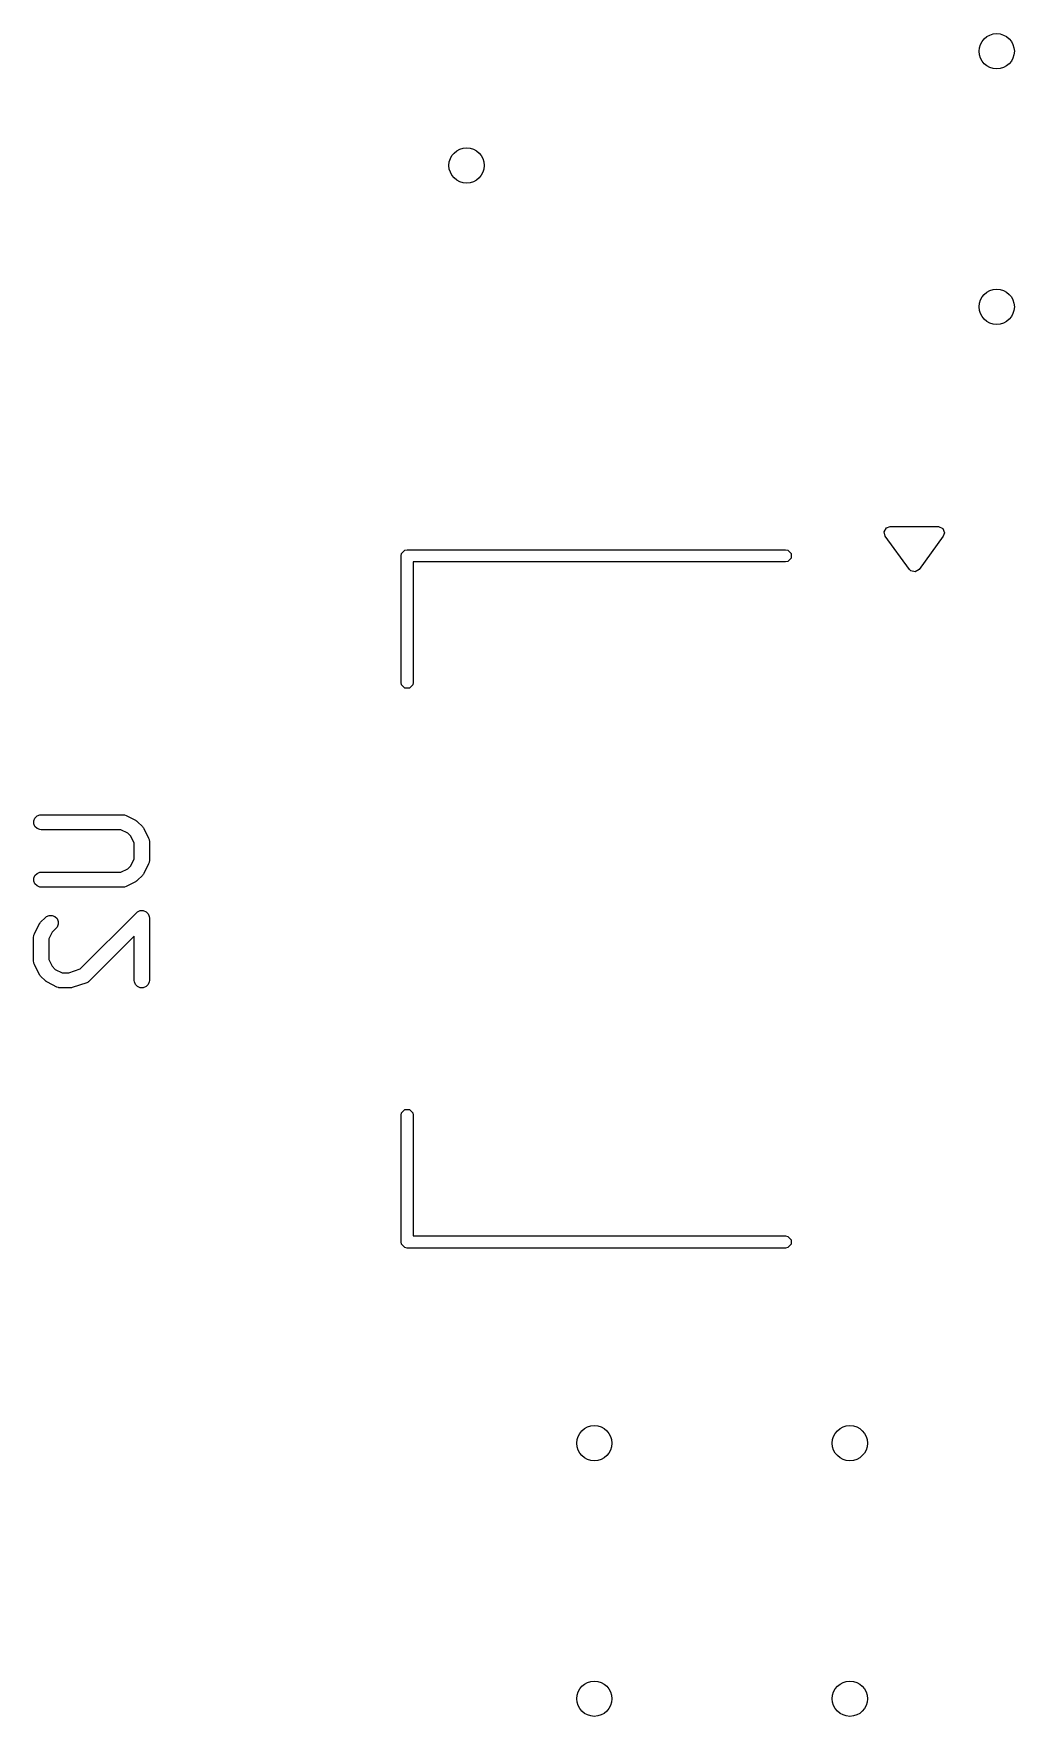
# Model space of a CAD drawing. Extents: x 0.03 to 1.98, y 0.07 to 3.6.
# Drawn here: x 0.031 to 0.414, y 2.793 to 3.452 of the extents above; entities that cross this region are included whole.
import ezdxf

# ---------------------------------------------------------------- set-up
doc = ezdxf.new("R2010")
doc.units = 0
doc.header["$MEASUREMENT"] = 0
doc.layers.add('BLACK', color=7, linetype='CONTINUOUS')

msp = doc.modelspace()

# ---------------------------------------------------------------- linework, layer by layer
at = {"layer": 'BLACK', "linetype": 'CONTINUOUS'}
for p, q in [((0.36341, 3.25667), (0.36436, 3.25821)), ((0.36384, 3.25491), (0.36341, 3.25667)), ((0.37329, 3.24192), (0.36384, 3.25491)), ((0.36436, 3.25821), (0.36575, 3.25866)), ((0.36575, 3.25866), (0.38465, 3.25866)), ((0.38656, 3.25491), (0.37711, 3.24192)), ((0.38465, 3.25866), (0.38632, 3.25797)), ((0.38632, 3.25797), (0.38701, 3.2563)), ((0.38701, 3.2563), (0.38656, 3.25491)), ((0.17441, 3.24724), (0.17459, 3.24815)), ((0.17441, 3.19764), (0.17441, 3.24724)), ((0.17459, 3.24815), (0.17587, 3.24943)), ((0.17587, 3.24943), (0.17677, 3.24961)), ((0.17677, 3.24961), (0.3248, 3.24961)), ((0.3248, 3.24961), (0.32571, 3.24943)), ((0.32571, 3.24943), (0.32699, 3.24815)), ((0.32699, 3.24634), (0.32571, 3.24506)), ((0.32699, 3.24815), (0.32699, 3.24634)), ((0.3248, 3.24488), (0.17913, 3.24488)), ((0.17913, 3.24488), (0.17913, 3.19764)), ((0.32571, 3.24506), (0.3248, 3.24488)), ((0.37381, 3.2414), (0.37329, 3.24192)), ((0.37557, 3.24097), (0.37381, 3.2414)), ((0.37711, 3.24192), (0.37557, 3.24097)), ((0.17459, 3.19673), (0.17441, 3.19764)), ((0.17587, 3.19546), (0.17459, 3.19673)), ((0.17768, 3.19546), (0.17587, 3.19546)), ((0.17895, 3.19673), (0.17768, 3.19546)), ((0.17913, 3.19764), (0.17895, 3.19673)), ((0.03064, 3.14356), (0.03108, 3.14463)), ((0.03064, 3.14241), (0.03064, 3.14356)), ((0.03108, 3.14135), (0.03064, 3.14241)), ((0.03108, 3.14463), (0.0319, 3.14544)), ((0.0319, 3.14053), (0.03108, 3.14135)), ((0.0319, 3.14544), (0.03296, 3.14588)), ((0.03296, 3.14588), (0.03354, 3.14594)), ((0.03354, 3.14594), (0.06541, 3.14594)), ((0.06541, 3.14594), (0.06598, 3.14588)), ((0.06598, 3.14588), (0.06608, 3.14584)), ((0.06608, 3.14584), (0.06619, 3.14584)), ((0.06619, 3.14584), (0.06673, 3.14563)), ((0.06673, 3.14563), (0.07048, 3.14375)), ((0.07048, 3.14375), (0.07073, 3.1436)), ((0.07073, 3.1436), (0.0708, 3.14357)), ((0.0708, 3.14357), (0.07088, 3.1435)), ((0.07088, 3.1435), (0.07097, 3.14345)), ((0.07097, 3.14345), (0.07102, 3.14339)), ((0.07102, 3.14339), (0.07124, 3.1432)), ((0.07124, 3.1432), (0.07312, 3.14133)), ((0.07312, 3.14133), (0.07331, 3.1411)), ((0.07331, 3.1411), (0.07336, 3.14105)), ((0.07336, 3.14105), (0.07342, 3.14096)), ((0.07342, 3.14096), (0.07349, 3.14088)), ((0.07349, 3.14088), (0.07352, 3.14081)), ((0.03296, 3.14009), (0.0319, 3.14053)), ((0.03354, 3.14004), (0.03296, 3.14009)), ((0.06471, 3.14004), (0.03354, 3.14004)), ((0.06741, 3.13869), (0.06471, 3.14004)), ((0.0686, 3.13749), (0.06741, 3.13869)), ((0.06995, 3.13479), (0.0686, 3.13749)), ((0.06995, 3.12869), (0.06995, 3.13479)), ((0.07352, 3.14081), (0.07367, 3.14056)), ((0.07367, 3.14056), (0.07555, 3.13681)), ((0.07555, 3.13681), (0.07575, 3.13627)), ((0.07575, 3.13627), (0.07576, 3.13616)), ((0.07576, 3.13616), (0.0758, 3.13607)), ((0.0758, 3.13607), (0.07586, 3.13549)), ((0.07586, 3.13549), (0.07586, 3.12799)), ((0.0686, 3.12599), (0.06995, 3.12869)), ((0.07586, 3.12799), (0.0758, 3.12741)), ((0.03064, 3.12107), (0.03108, 3.12213)), ((0.03108, 3.12213), (0.0319, 3.12295)), ((0.0319, 3.12295), (0.03296, 3.12339)), ((0.03296, 3.12339), (0.03354, 3.12344)), ((0.03354, 3.12344), (0.06471, 3.12344)), ((0.06471, 3.12344), (0.06741, 3.12479)), ((0.06741, 3.12479), (0.0686, 3.12599)), ((0.07312, 3.12215), (0.07124, 3.12028)), ((0.07331, 3.12238), (0.07312, 3.12215)), ((0.07336, 3.12243), (0.07331, 3.12238)), ((0.07342, 3.12252), (0.07336, 3.12243)), ((0.07349, 3.1226), (0.07342, 3.12252)), ((0.07352, 3.12267), (0.07349, 3.1226)), ((0.07367, 3.12292), (0.07352, 3.12267)), ((0.07555, 3.12667), (0.07367, 3.12292)), ((0.07575, 3.12721), (0.07555, 3.12667)), ((0.07576, 3.12732), (0.07575, 3.12721)), ((0.0758, 3.12741), (0.07576, 3.12732)), ((0.03064, 3.11992), (0.03064, 3.12107)), ((0.03108, 3.11885), (0.03064, 3.11992)), ((0.0319, 3.11804), (0.03108, 3.11885)), ((0.03296, 3.1176), (0.0319, 3.11804)), ((0.03354, 3.11754), (0.03296, 3.1176)), ((0.06541, 3.11754), (0.03354, 3.11754)), ((0.06598, 3.1176), (0.06541, 3.11754)), ((0.06608, 3.11764), (0.06598, 3.1176)), ((0.06619, 3.11764), (0.06608, 3.11764)), ((0.06673, 3.11785), (0.06619, 3.11764)), ((0.07048, 3.11972), (0.06673, 3.11785)), ((0.07073, 3.11988), (0.07048, 3.11972)), ((0.0708, 3.11991), (0.07073, 3.11988)), ((0.07088, 3.11998), (0.0708, 3.11991)), ((0.07097, 3.12003), (0.07088, 3.11998)), ((0.07102, 3.12009), (0.07097, 3.12003)), ((0.07124, 3.12028), (0.07102, 3.12009)), ((0.07127, 3.10795), (0.07202, 3.10826)), ((0.07202, 3.10826), (0.07233, 3.10839)), ((0.07233, 3.10839), (0.07348, 3.10839)), ((0.07348, 3.10839), (0.07455, 3.10795)), ((0.0309, 3.09931), (0.03277, 3.10306)), ((0.03277, 3.10306), (0.03293, 3.10331)), ((0.03293, 3.10331), (0.03296, 3.10338)), ((0.03296, 3.10338), (0.03302, 3.10346)), ((0.03302, 3.10346), (0.03308, 3.10355)), ((0.03308, 3.10355), (0.03314, 3.10361)), ((0.03314, 3.10361), (0.03332, 3.10383)), ((0.03332, 3.10383), (0.0352, 3.10571)), ((0.0352, 3.10571), (0.03565, 3.10607)), ((0.03565, 3.10607), (0.03671, 3.10651)), ((0.03671, 3.10651), (0.03786, 3.10651)), ((0.03937, 3.10153), (0.03784, 3.09999)), ((0.03786, 3.10651), (0.03893, 3.10607)), ((0.03893, 3.10607), (0.03974, 3.10526)), ((0.03974, 3.10198), (0.03937, 3.10153)), ((0.03974, 3.10526), (0.04018, 3.10419)), ((0.04018, 3.10304), (0.03974, 3.10198)), ((0.04018, 3.10419), (0.04018, 3.10304)), ((0.04881, 3.08558), (0.07082, 3.10758)), ((0.07082, 3.10758), (0.07127, 3.10795)), ((0.07455, 3.10795), (0.07536, 3.10713)), ((0.07536, 3.10713), (0.07562, 3.10651)), ((0.07562, 3.10651), (0.0758, 3.10607)), ((0.0758, 3.10607), (0.07586, 3.10549)), ((0.07586, 3.10549), (0.07586, 3.08112)), ((0.03058, 3.09799), (0.03064, 3.09857)), ((0.03058, 3.08862), (0.03058, 3.09799)), ((0.03064, 3.09857), (0.03068, 3.09867)), ((0.03068, 3.09867), (0.03069, 3.09877)), ((0.03069, 3.09877), (0.0309, 3.09931)), ((0.03784, 3.09999), (0.03649, 3.0973)), ((0.03649, 3.0973), (0.03649, 3.08932)), ((0.06995, 3.09836), (0.0525, 3.08091)), ((0.06995, 3.08112), (0.06995, 3.09836)), ((0.03064, 3.08804), (0.03058, 3.08862)), ((0.03649, 3.08932), (0.03784, 3.08662)), ((0.03068, 3.08795), (0.03064, 3.08804)), ((0.03069, 3.08784), (0.03068, 3.08795)), ((0.0309, 3.0873), (0.03069, 3.08784)), ((0.03277, 3.08355), (0.0309, 3.0873)), ((0.03293, 3.0833), (0.03277, 3.08355)), ((0.03296, 3.08323), (0.03293, 3.0833)), ((0.03302, 3.08315), (0.03296, 3.08323)), ((0.03308, 3.08306), (0.03302, 3.08315)), ((0.03314, 3.08301), (0.03308, 3.08306)), ((0.03332, 3.08278), (0.03314, 3.08301)), ((0.0352, 3.08091), (0.03332, 3.08278)), ((0.03784, 3.08662), (0.03903, 3.08542)), ((0.03903, 3.08542), (0.04173, 3.08407)), ((0.04173, 3.08407), (0.04431, 3.08407)), ((0.04431, 3.08407), (0.04881, 3.08558)), ((0.03542, 3.08072), (0.0352, 3.08091)), ((0.03548, 3.08066), (0.03542, 3.08072)), ((0.03556, 3.08061), (0.03548, 3.08066)), ((0.03565, 3.08054), (0.03556, 3.08061)), ((0.03572, 3.08051), (0.03565, 3.08054)), ((0.03597, 3.08035), (0.03572, 3.08051)), ((0.03971, 3.07848), (0.03597, 3.08035)), ((0.04026, 3.07827), (0.03971, 3.07848)), ((0.04036, 3.07827), (0.04026, 3.07827)), ((0.04046, 3.07823), (0.04036, 3.07827)), ((0.04104, 3.07817), (0.04046, 3.07823)), ((0.04478, 3.07817), (0.04104, 3.07817)), ((0.04508, 3.0782), (0.04478, 3.07817)), ((0.04515, 3.07819), (0.04508, 3.0782)), ((0.04526, 3.07821), (0.04515, 3.07819)), ((0.04536, 3.07823), (0.04526, 3.07821)), ((0.04543, 3.07825), (0.04536, 3.07823)), ((0.04572, 3.07832), (0.04543, 3.07825)), ((0.05134, 3.08019), (0.04572, 3.07832)), ((0.05187, 3.08043), (0.05134, 3.08019)), ((0.05195, 3.0805), (0.05187, 3.08043)), ((0.05205, 3.08054), (0.05195, 3.0805)), ((0.0525, 3.08091), (0.05205, 3.08054)), ((0.07001, 3.08055), (0.06995, 3.08112)), ((0.07045, 3.07948), (0.07001, 3.08055)), ((0.07127, 3.07867), (0.07045, 3.07948)), ((0.07233, 3.07823), (0.07127, 3.07867)), ((0.07348, 3.07823), (0.07233, 3.07823)), ((0.07455, 3.07867), (0.07348, 3.07823)), ((0.07536, 3.07948), (0.07455, 3.07867)), ((0.0758, 3.08055), (0.07536, 3.07948)), ((0.07586, 3.08112), (0.0758, 3.08055)), ((0.17441, 3.02835), (0.17459, 3.02925)), ((0.17459, 3.02925), (0.17587, 3.03053)), ((0.17587, 3.03053), (0.17768, 3.03053)), ((0.17768, 3.03053), (0.17895, 3.02925)), ((0.17895, 3.02925), (0.17913, 3.02835)), ((0.17441, 2.97874), (0.17441, 3.02835)), ((0.17913, 3.02835), (0.17913, 2.9811)), ((0.17459, 2.97784), (0.17441, 2.97874)), ((0.17587, 2.97656), (0.17459, 2.97784)), ((0.17677, 2.97638), (0.17587, 2.97656)), ((0.3248, 2.97638), (0.17677, 2.97638)), ((0.17913, 2.9811), (0.3248, 2.9811)), ((0.3248, 2.9811), (0.32571, 2.98092)), ((0.32571, 2.97656), (0.3248, 2.97638)), ((0.32571, 2.98092), (0.32699, 2.97964)), ((0.32699, 2.97784), (0.32571, 2.97656)), ((0.32699, 2.97964), (0.32699, 2.97784))]:
    msp.add_line(p, q, dxfattribs=at)
at = {"layer": 'BLACK'}
for centre in [(0.40748, 3.44469), (0.2, 3.4), (0.40748, 3.34469), (0.25, 2.9), (0.35, 2.9), (0.25, 2.8), (0.35, 2.8)]:
    msp.add_circle(centre, 0.00689, dxfattribs=at)

doc.saveas('drawing.dxf')
